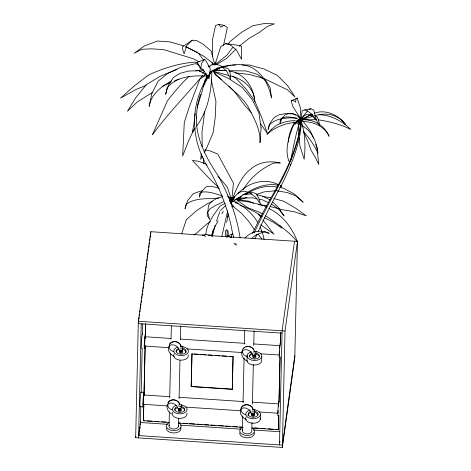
<?xml version="1.0" encoding="UTF-8"?>
<svg xmlns="http://www.w3.org/2000/svg" width="471" height="471" viewBox="0 0 471 471"><rect width="100%" height="100%" fill="white"/><g stroke="black" fill="none" stroke-linecap="round" stroke-linejoin="round"><path stroke-width="0.71" d="M145.245 338.543L145.121 336.753L144.509 346.073L168.712 347.675M207.988 235.494L297.466 241.423L294.781 357.866L282.353 447.45L135.666 437.724L138.35 321.287L150.785 231.703L204.326 235.253M138.598 437.918L141.229 323.812M140.823 407.068L140.47 422.511L167.605 424.312M141.165 392.361L142.183 348.234M142.501 334.263L142.742 323.966M169.071 422.463L143.402 420.762L143.79 403.882M143.996 395.081L145.127 345.92M145.333 337.118L145.639 323.907M143.402 420.762L143.785 405.172M144.002 395.634L145.156 345.743M145.356 336.936L145.663 323.73M150.732 234.028L150.785 231.703M169.054 425.813L169.372 411.872M169.695 397.93L170.726 353.173M171.05 339.232L171.356 326.026M178.438 426.438L178.627 418.366M179.08 398.554L179.963 360.403M180.434 339.856L180.758 325.914M191.202 386.609L191.98 353.827L191.202 386.609L232.274 389.334L232.433 383.359M232.274 389.334L233.051 356.553L229.383 356.312M232.468 381.91L233.051 356.553M242.394 430.677L242.736 415.999M243.036 402.793L244.072 358.037M244.39 344.095L244.714 330.153M247.104 355.493L246.998 360.062A7.359 4.504 1.3 0 0 253.71 365.025A7.359 4.504 1.3 0 0 261.664 361.033L261.77 356.47M251.985 422.493L251.785 431.301A4.71 2.885 1.3 0 1 246.08 433.791A4.71 2.885 1.3 0 1 242.659 429.946M252.409 404.147L253.321 364.53M253.763 345.449L254.099 330.777M260.322 419.255L260.428 414.686M251.95 427.956L278.355 429.705L278.673 415.763M278.962 403.294L280.027 357.065M280.316 344.595L280.586 332.856M278.355 429.705L278.702 415.587M279.02 401.645L280.051 356.888M280.375 342.947L280.61 332.673M279.474 444.924L282.105 330.819L294.534 241.229M282.353 447.45L285.037 331.013L297.466 241.423M278.096 410.382L278.114 413.238L259.044 411.972M225.797 236.701L225.503 230.925M228.07 236.489L228.229 232.497L227.799 230.437M204.308 111.662L204.09 116.731L201.977 132.145L202.218 146.628M231.738 200.163L231.832 198.061L233.793 198.214M279.497 350.977L279.527 355.016M212.109 64.88L212.221 62.684M212.527 56.82L212.48 39.735L215.6 25.458L218.874 24.427L224.114 25.316L227.375 27.459L223.572 45.34M226.869 237.461L227.187 231.891L226.869 229.495L225.762 230.731M290.383 165.504L290.472 164.085M290.689 160.546C293.533 146.393 296.094 132.027 300.898 118.356L303 117.744M203.713 158.362L203.395 162.619L204.02 163.849M231.932 198.338L233.422 183.137L217.802 154.117L210.39 151.032L205.238 149.825L204.52 152.675M279.674 348.564L279.986 346.014M278.332 406.785L278.644 404.236M194.7 116.773C195.559 100.305 201.853 84.444 211.497 71.168M195.194 113.593L194.07 123.361L192.333 132.439L195.394 127.865M201.352 153.734L200.658 159.416L202.294 156.284M231.602 197.779L230.737 203.431M138.704 320.704L138.297 323.618L282.047 333.144M138.904 319.244L139.21 317.06M139.41 315.605L139.61 314.145M139.916 311.961L140.117 310.507M140.317 309.047L140.623 306.862M140.823 305.408L141.029 303.948M141.229 302.494L141.53 300.31M141.836 298.125L142.036 296.665M142.242 295.211L142.442 293.757M142.742 291.567L142.948 290.112M143.149 288.658L143.455 286.468M143.655 285.014L143.855 283.56M144.161 281.37L144.361 279.915M144.562 278.461L144.868 276.271M145.068 274.817L145.274 273.363M145.574 271.172L145.774 269.718M145.981 268.264L146.281 266.08M146.487 264.62L146.687 263.165M146.987 260.981L147.193 259.521M147.394 258.067L147.7 255.883M147.9 254.422L148.1 252.968M148.306 251.508L148.606 249.324M148.807 247.87L149.113 245.685M149.313 244.225L149.519 242.771M149.819 240.587L150.019 239.127M150.225 237.672L150.526 235.488M135.666 437.724L135.866 436.27M140.576 421.751L138.657 435.593L282.406 445.119L294.834 355.534M138.904 435.734L139.204 433.55M139.41 432.095L139.61 430.635M139.81 429.181L140.117 426.997M140.417 424.813L140.623 423.352M182.854 346.256L182.112 351.602A1.696 1.036 1.3 0 1 179.845 351.843L178.403 347.963A7.1 4.875 44.4 0 0 168.689 346.791A7.1 4.875 44.4 0 0 174.352 356.465M181.512 404.477L180.77 409.823A1.696 1.036 1.3 0 1 178.503 410.064L177.061 406.185A7.1 4.875 44.4 0 0 167.629 404.524A7.1 4.875 44.4 0 0 171.644 414.044M256.195 351.119L255.453 356.465A1.696 1.036 1.3 0 1 253.192 356.706L251.744 352.826A7.1 4.875 44.4 0 0 242.035 351.654A7.1 4.875 44.4 0 0 247.699 361.328M254.852 409.334L254.11 414.686A1.696 1.036 1.3 0 1 251.85 414.922L250.401 411.042A7.1 4.875 44.4 0 0 240.693 409.87A7.1 4.875 44.4 0 0 246.357 419.549M279.774 442.74L279.98 441.286M230.29 202.312L230.613 200.263L229.442 201.117M144.762 345.137L144.509 346.073M143.419 403.359L143.166 404.295L143.779 394.969L169.519 396.67M226.692 222.353L228.229 213.763M212.009 236.477L213.263 229.395M231.803 201.464L230.519 202.118L231.496 197.278M212.409 236.171L215.206 225.185M221.847 236.524L227.681 210.69M227.74 217.084L228.435 214.346M200.428 94.324L198.232 102.384L196.872 110.526L196.354 118.721L196.401 117.044C195.783 138.297 205.998 157.644 217.555 174.759C228.641 194.352 236.848 215.759 240.139 238.085M241.894 351.596L242.589 349.188L244.425 347.345C247.764 345.49 252.273 346.685 254.11 350.077M240.551 409.817L241.246 407.403L243.083 405.566C246.798 403.441 251.82 405.325 253.268 409.334M205.697 79.599L206.963 75.566M181.653 233.863L186.31 219.739L196.348 210.749L207.623 203.549L212.327 201.553M197.09 107.624L202.141 91.333L204.844 80.27L207.923 76.243M216.489 221.123L219.78 211.726M211.367 235.724L214.305 227.793L218.12 220.852M233.086 197.261C237.419 186.593 241.917 175.406 251.579 168.424C259.615 161.765 270.431 160.587 280.333 162.984L274.04 162.978C261.17 168.536 250.325 177.797 243.042 189.825M194.064 129.213L188.512 141.029L182.666 156.072L184.285 122.413L189.283 106.888L199.775 79.293L204.92 75.495M203.443 86.393L207.264 78.628L211.879 71.062C211.544 90.302 208.382 110.397 196.542 126.151M204.249 152.522L207.187 146.881L213.133 132.71L215.253 117.297L215.936 101.365L211.22 79.876M221.894 213.799L223.266 211.214M229.93 201.529L230.613 200.263M294.663 122.266C291.178 128.224 288.47 135.106 288.458 142.042M169.489 344.684C171.55 340.127 179.21 340.857 180.823 345.437M168.147 402.905C170.208 398.342 177.867 399.078 179.48 403.659M241.488 407.768C243.548 403.205 251.214 403.941 252.821 408.522M300.127 119.557L300.898 118.356L308.293 119.828L316.247 119.652M307.681 110.82L300.945 118.822L302.211 110.85L304.743 109.884L310.913 108.807L313.786 110.079L316.329 119.705L312.09 114.376L307.616 111.156L304.743 109.884M214.028 64.933L216.107 62.048M228.358 43.933L230.531 41.095L241.747 32.181L252.621 25.781L264.296 23.55L274.41 23.856L267.451 26.388L259.704 32.152L248.835 38.557L239.297 46.129M209.242 74.518L211.444 71.639M204.467 59.634L201.765 62.996L200.493 68.878L198.173 64.303L196.401 62.572L204.467 59.634L205.486 60.011L210.331 68.896L209.036 78.857L204.067 71.186L200.34 67.1M202.665 75.513C185.974 95.266 167.817 113.823 152.48 134.706L167.335 100.965A95.548 27.012 -59.9 0 1 189.171 76.255M202.736 73.105L204.179 71.445M230.519 202.118L234.799 197.308M169.248 344.325L171.085 342.482C174.794 340.362 179.822 342.24 181.27 346.25M167.906 402.546L169.743 400.703C173.452 398.578 178.48 400.462 179.928 404.471M192.115 40.241L186.722 45.61L184.108 53.912L182.454 48.56L182.53 46.864L192.115 40.241L196.513 40.471L202.93 44.091L211.108 50.962L214.882 64.868L226.987 55.136L232.115 48.172L233.339 47.424M236.101 48.978L226.486 58.539L215.901 64.845M220.534 210.543L225.75 205.415M243.442 348.463L244.396 347.563M296.659 122.272L293.48 125.204C288.947 136.884 284.037 149.972 289.377 162.23M297.719 121.294L300.898 118.356L301.187 118.61A118.097 41.736 -55.4 0 1 300.763 126.899M238.126 193.563C247.999 182.583 265.161 177.485 278.602 184.85M297.183 98.074L295.859 99.198L295.764 102.178L293.203 100.417L291.219 100.812L292.732 106.328L300.068 117.874L300.804 109.101L297.183 98.074L291.219 100.812M232.751 233.675L231.426 234.805L231.338 237.784L228.771 236.024L226.786 236.418L232.751 233.675L233.651 237.331M208.836 66.911L211.026 65.057L216.807 64.28L221.658 66.293L226.963 71.663L230.596 79.399L230.125 72.923L228.765 69.131L223.913 67.117L218.132 67.895L209.636 72.222M244.896 238.191C251.014 231.391 260.94 229.03 269.171 233.339L265.214 231.973L261.24 232.809L255.529 235.253L251.644 238.385M193.928 234.97L196.919 232.886L206.952 223.89L210.513 221.617M244.384 194.529L246.751 192.922M247.929 192.115C256.783 186.61 268.252 183.007 278.585 185.286M240.828 197.944L237.213 200.387L247.669 207.605L260.016 212.515L262.535 213.993M245.644 194.682C254.846 188.259 266.48 184.638 277.631 187.181M296.536 121.094L300.898 118.356L302.629 120.605M225.668 43.662L230.136 44.739L236.542 50.191L241.552 59.393L241.488 46.252L237.013 45.169L225.668 43.662L220.769 46.664L214.882 64.868L203.66 56.114L186.928 47.094L185.462 47.018M152.769 92.304L137.579 101.683L127.441 111.238L135.813 97.615L146.31 84.692L160.005 76.361L177.102 69.349M162.101 86.623L163.349 85.863M224.114 25.316L220.828 27.177L218.874 24.427M225.197 203.284L220.069 205.945C213.946 214.611 206.274 224.049 205.821 235.005M234.37 200.151L241.429 196.542M223.472 201.676L215.588 205.468L210.219 208.618L207.317 212.562L207.246 215.594L209.701 219.486L207.764 212.456L208.482 205.521L211.385 201.57L216.754 198.426L222.3 196.807M231.72 206.851L233.598 205.957M171.479 81.012C161.453 86.27 150.926 94.477 149.148 106.369L151.88 93.405L158.191 81.094L167.747 73.417L180.258 67.547L195.23 63.703L198.715 64.556M163.973 85.486L170.508 82.684M174.429 81L179.009 79.04M146.24 85.339L136.148 89.402L120.535 98.168L134.129 86.052L148.418 75.107A91.303 47.247 -31.1 0 1 195.3 62.119L197.325 62.737M204.314 74.306L206.31 73.523M309.011 109.525L310.913 108.807M312.149 114.064L310.089 114.8L302.429 119.41L312.196 116.525M314.216 113.323C325.808 108.754 338.849 115.26 345.761 124.874C339.32 114.895 325.708 111.833 314.922 115.789M256.501 194.452L264.001 191.897L275.27 190.767M246.886 197.52L237.213 200.387L250.719 202.23L263.937 205.597L266.456 207.075M234.476 196.931L230.396 198.114L234.022 198.108M245.626 346.903C248.759 345.732 252.962 346.992 254.163 350.3M296.518 121.33C309.365 116.472 324.089 123.773 329.117 136.313C323.683 124.797 310.124 120.264 298.131 121.859M229.76 200.14L233.251 199.292L228.476 197.626M236.548 199.351L239.992 198.526M199.486 71.409L203.655 70.45M195.765 70.915L203.507 69.431M220.987 66.635L231.155 65.398M242.689 194.811L251.802 193.84M202.595 191.02L200.393 191.191L193.24 193.711L187.611 200.681L184.997 208.73L186.092 204.379C195.471 197.296 207.852 199.274 218.821 197.979M212.527 70.691L223.354 70.309L226.221 70.703M232.609 65.222L235.494 65.169M241.994 65.063L249.206 64.939L264.266 69.072L277.248 75.348L287.604 85.634L294.993 96.973L287.51 89.843L264.048 78.522L248.988 74.389L235.317 72.881M237.643 198.103L252.721 197.879L257.007 198.756M236.089 199.404L248.853 201.17L253.475 203.384M312.779 115.095L310.707 114.995L300.822 119.758L303.601 116.337L306.15 114.624L309.6 114.789L312.803 116.737L316.653 120.482L319.768 125.775L318.69 120.647L317.366 117.108L314.693 115.483M222.477 70.414L213.981 70.008C225.986 65.834 239.315 61.46 251.502 67.483C262.871 73.588 269.088 85.557 271.49 97.838L270.136 87.818L266.003 80.7L257.154 74.235L245.797 70.921L228.847 70.721M223.89 70.485L226.015 70.585M138.35 321.287L285.037 331.013M145.192 336.747L170.861 338.449M180.393 339.085L244.938 343.359M253.739 343.948L280.139 345.696M187.046 348.893L242.053 352.538M260.386 353.756L279.456 355.016M194.182 353.974L198.579 354.269M200.781 354.41L205.915 354.751M208.111 354.898L212.515 355.193M215.447 355.387L219.851 355.676M222.047 355.823L226.451 356.111M191.956 354.009L233.027 356.73M191.226 386.432L232.297 389.152M141.106 392.155L144.038 392.349M179.051 397.3L243.595 401.58M252.397 402.163L278.067 403.865M143.166 404.295L167.37 405.896M185.704 407.115L240.71 410.759M140.04 406.72L142.972 406.915M143.425 420.579L144.897 420.68M147.093 420.827L152.227 421.162M154.429 421.31L158.827 421.604M161.765 421.798L166.163 422.087M178.633 422.917L180.099 423.011M183.031 423.205L187.434 423.5M189.636 423.647L194.77 423.982M196.966 424.13L202.1 424.471M204.302 424.618L208.7 424.907M210.902 425.054L216.036 425.395M218.238 425.543L223.372 425.878M225.574 426.025L229.972 426.32M232.904 426.514L237.307 426.803M239.509 426.95L242.441 427.144M254.175 427.921L258.573 428.216M260.775 428.363L265.179 428.651M268.111 428.845L273.245 429.187M275.447 429.334L278.379 429.528M178.609 423.093L243.148 427.374M180.805 425.189L240.946 429.175M253.416 429.999L279.821 431.748M296.659 118.021C287.304 117.65 275.812 117.673 269.118 125.262L268.093 129.443L270.148 123.019L274.175 117.45L279.173 114.818L285.703 113.552L293.515 113.711L295.976 115.26M299.485 118.245L300.898 118.356L300.922 120.529M229.094 71.097C244.108 72.711 254.216 87.535 254.734 101.942C254.917 88.507 242.553 78.339 230.231 75.878M318.967 114.694C331.066 115.101 341.958 120.888 350.465 129.26C340.451 124.291 329.359 121.465 318.325 119.822M262.318 196.495L270.66 197.679M258.285 204.579L266.621 205.756M279.733 187.529L283.23 188.1L294.116 193.887L303.183 202.2L295.87 195.859L287.18 192.533L278.073 191.038M256.801 194.864L261.799 195.889L270.042 199.816M259.15 199.198L262.718 199.928L268.423 202.648M228.841 75.537L212.486 70.915M274.081 198.603L283.66 201.199L295.523 208.111L306.309 215.865L294.652 211.838L281.711 209.577L270.077 206.428M235.117 202.624L238.62 203.584M183.684 45.822L169.978 41.89L157.473 41.024L144.603 45.84L134.158 53.252L141.871 49.308L151.332 48.813L163.837 49.679L193.275 58.722L199.086 61.795M280.522 185.862L281.811 186.245L280.528 185.686M217.249 67.971L219.321 68.595M208.129 66.034L210.154 66.652M216.118 69.084L217.502 69.514M218.891 69.938L220.976 70.573M237.072 198.627L238.403 199.056M235.806 201.835L237.166 202.277M239.922 205.38L244.796 206.957L254.04 211.385L261.911 216.366M294.493 122.242L299.432 124.285M219.298 188.624L216.801 187.535L210.672 186.21L206.133 186.852L201.676 191.244L199.363 197.196L199.427 193.658L201.076 192.268C208.253 190.849 215.565 193.881 222.371 195.889M185.645 46.759L197.396 52.358M230.46 199.957C241.705 204.432 251.614 211.909 257.719 222.5M264.361 217.749L273.045 222.053L281.905 228.111L279.703 225.415M232.586 76.19L235.123 77.521L245.067 87.836L254.658 100.659L261.358 116.584L267.546 133.67L260.386 123.543M268.982 208.553C283.112 215.282 292.208 228.135 297.802 242.388C288.97 231.614 277.236 223.466 265.691 215.836M302.441 125.975C312.226 131.279 316.842 142.513 317.949 153.146C314.357 145.198 309.164 137.956 303.424 131.421M260.822 224.797L273.91 234.217L262.877 219.969M297.819 116.419L300.898 118.356A118.097 40.006 -54.6 0 1 276.294 190.078A256.883 87.023 -54.6 0 0 254.399 232.421M271.59 204.161L278.697 209.077L284.095 215.983L278.284 207.275L272.703 202.03M227.858 196.107L232.503 199.445M276.294 190.078L278.131 191.409A256.883 90.785 -55.4 0 0 258.149 231.638M221.882 79.834L215.477 75.042L213.233 70.444M233.816 243.295L236.33 245.22L235.747 243.195M230.831 200.034L231.926 200.923M205.427 236.66L204.314 235.741L202.118 235.141L206.216 234.517L211.367 235.288A46.711 12.205 57.2 0 1 212.409 235.936M218.12 186.905C208.93 178.692 200.834 169.348 192.421 160.44L198.256 161.223L205.733 163.908A70.067 11.322 54.7 0 1 207.134 165.162M228.859 86.058L235.317 92.763L244.908 105.586L251.208 112.445M258.049 233.999L261.882 239.221M293.875 121.983L295.588 124.156M303.495 121.73L310.636 131.45L313.427 138.097M258.249 213.822L260.775 217.178M198.479 53.235L203.619 60.076M254.375 229.554L248.417 220.94L241.382 213.216L233.551 206.675L230.819 202.548M227.793 196.166L228.959 197.955M197.755 63.473L199.404 66.081M303.713 131.874L307.975 141.706L310.913 149.931L315.329 157.338L318.808 164.485L316.924 147.659L315.7 144.226M260.169 226.716L263.177 235.465L264.096 239.492M230.819 197.738L227.44 187.34A70.067 11.322 54.7 0 0 218.026 176.284M232.739 234.505C228.841 210.455 219.757 187.44 207.34 166.546C198.709 152.115 193.887 135.312 194.653 118.445M143.849 394.969L143.891 395.287M298.932 134.241L298.184 125.892L300.851 120.028C305.143 132.675 305.685 146.069 304.166 159.251L299.921 145.986L299.226 137.632M300.898 118.356A118.097 40.006 -54.6 0 1 274.911 190.973A256.883 87.023 -54.6 0 0 252.427 233.469M301.187 118.61A118.097 41.736 -55.4 0 1 278.131 191.409M254.941 238.927A256.883 90.785 -55.4 0 1 256.978 234.27M300.498 129.036A118.097 41.736 -55.4 0 1 300.31 130.367M278.167 415.357A7.359 0.412 -86.2 0 1 277.984 409.546A7.359 0.412 -86.2 0 1 278.991 401.292M144.88 345.873A7.359 0.412 -86.2 0 1 144.214 346.833A7.359 0.412 -86.2 0 1 144.927 336A7.359 0.412 -86.2 0 1 145.468 336.93M141.488 348.499A7.359 0.412 -86.2 0 1 141.506 341.228A7.359 0.412 -86.2 0 1 142.448 333.933M140.146 406.72A7.359 0.412 -86.2 0 1 140.228 398.49A7.359 0.412 -86.2 0 1 141.176 392.643M143.537 404.094A7.359 0.412 -86.2 0 1 142.872 405.054A7.359 0.412 -86.2 0 1 143.584 394.221A7.359 0.412 -86.2 0 1 144.126 395.151M279.509 357.142A7.359 0.412 -86.2 0 1 279.327 351.325A7.359 0.412 -86.2 0 1 280.333 343.071M180.935 427.762A7.359 4.504 1.3 0 1 174.035 432.961A7.359 4.504 1.3 0 1 166.357 427.968M178.462 422.734A7.359 4.504 1.3 0 1 179.115 429.287A7.359 4.504 1.3 0 1 168.406 429.146A7.359 4.504 1.3 0 1 169.001 422.617M254.281 432.625A7.359 4.504 1.3 0 1 247.375 437.818A7.359 4.504 1.3 0 1 239.704 432.831M252.715 428.163A7.359 4.504 1.3 0 1 251.838 434.498A7.359 4.504 1.3 0 1 241.464 433.809A7.359 4.504 1.3 0 1 242.341 427.474M178.385 425.684A4.71 2.885 1.3 0 1 173.346 428.993A4.71 2.885 1.3 0 1 169.313 425.083M180.428 346.627A7.359 4.504 1.3 0 1 188.088 352.626A7.359 4.504 1.3 0 1 176.219 354.422A7.359 4.504 1.3 0 1 177.967 346.997M188.235 354.993A7.359 4.504 1.3 0 1 180.369 360.162A7.359 4.504 1.3 0 1 174.064 354.057M176.083 351.931A5.004 3.062 1.3 0 1 178.939 349.458M182.766 349.405A5.004 3.062 1.3 0 1 186.057 352.591M181.594 350.283A1.472 0.901 1.3 0 1 182.301 351.654A1.472 0.901 1.3 0 1 179.969 351.684A1.472 0.901 1.3 0 1 180.47 350.294M180.21 348.093A5.004 3.062 1.3 0 1 185.933 351.972A5.004 3.062 1.3 0 1 177.885 353.427A5.004 3.062 1.3 0 1 178.968 348.316M182.518 352.125A1.472 0.901 1.3 0 1 180.946 353.156A1.472 0.901 1.3 0 1 179.681 351.937M173.381 351.56A5.888 4.645 7.9 0 1 169.366 345.584M180.646 346.108A6.188 4.881 7.9 0 1 180.858 346.485M181.582 350.583A0.883 0.542 1.3 0 1 181.706 351.413A0.883 0.542 1.3 0 1 180.358 351.319A0.883 0.542 1.3 0 1 180.699 350.524M252.432 409.705A7.359 4.504 1.3 0 1 260.086 415.705A7.359 4.504 1.3 0 1 248.217 417.506A7.359 4.504 1.3 0 1 249.966 410.082M260.233 418.077A7.359 4.504 1.3 0 1 252.368 423.246A7.359 4.504 1.3 0 1 246.068 417.135M248.14 415.811A5.004 3.062 1.3 0 1 250.943 412.537M254.77 412.484A5.004 3.062 1.3 0 1 257.996 414.874M253.592 413.361A1.472 0.901 1.3 0 1 254.222 414.798A1.472 0.901 1.3 0 1 253.327 416.234A1.472 0.901 1.3 0 1 251.685 415.016M254.222 414.798A1.472 0.901 1.3 0 1 251.82 414.633A1.472 0.901 1.3 0 1 252.833 413.308M252.215 411.171A5.004 3.062 1.3 0 1 257.931 415.057A5.004 3.062 1.3 0 1 249.889 416.505A5.004 3.062 1.3 0 1 250.966 411.401M245.379 414.645A5.888 4.645 7.9 0 1 241.134 409.858M252.644 409.193A6.188 4.881 7.9 0 1 252.856 409.57M253.581 413.668A0.883 0.542 1.3 0 1 253.704 414.492A0.883 0.542 1.3 0 1 252.356 414.403A0.883 0.542 1.3 0 1 252.703 413.609M178.456 404.889A7.359 4.504 1.3 0 1 186.869 410.594A7.359 4.504 1.3 0 1 175.035 412.731A7.359 4.504 1.3 0 1 176.625 405.219M186.893 413.214A7.359 4.504 1.3 0 1 179.027 418.383A7.359 4.504 1.3 0 1 172.722 412.278M174.741 410.153A5.004 3.062 1.3 0 1 177.596 407.68M181.423 407.627A5.004 3.062 1.3 0 1 184.714 410.812M178.868 406.314A5.004 3.062 1.3 0 1 184.685 409.935A5.004 3.062 1.3 0 1 177.261 411.96A5.004 3.062 1.3 0 1 176.525 406.95M181.058 410.117A1.472 0.901 1.3 0 1 180.464 411.271A1.472 0.901 1.3 0 1 178.521 410.983A1.472 0.901 1.3 0 1 178.774 409.782M172.039 409.782A5.888 4.645 7.9 0 1 168.023 403.8M179.298 404.33A6.188 4.881 7.9 0 1 179.516 404.707M180.24 408.804A0.883 0.542 1.3 0 1 180.411 409.593A0.883 0.542 1.3 0 1 179.11 409.611A0.883 0.542 1.3 0 1 179.163 408.816M253.775 351.484A7.359 4.504 1.3 0 1 261.429 357.489A7.359 4.504 1.3 0 1 249.559 359.285A7.359 4.504 1.3 0 1 251.308 351.861M249.424 356.794A5.004 3.062 1.3 0 1 252.285 354.322M256.112 354.269A5.004 3.062 1.3 0 1 259.338 356.653M253.557 352.956A5.004 3.062 1.3 0 1 259.274 356.835A5.004 3.062 1.3 0 1 251.231 358.29A5.004 3.062 1.3 0 1 252.309 353.179M255.535 356.559A1.472 0.901 1.3 0 1 255.453 357.772A1.472 0.901 1.3 0 1 253.469 357.801A1.472 0.901 1.3 0 1 253.204 356.588M247.728 356.629A5.888 4.645 7.9 0 1 242.706 350.442M253.987 350.972A6.188 4.881 7.9 0 1 254.199 351.348M255.094 355.54A0.883 0.542 1.3 0 1 254.575 356.417A0.883 0.542 1.3 0 1 253.586 355.687M254.046 355.387A0.883 0.542 1.3 0 1 254.717 355.375M261.087 127.859L259.992 142.737C260.875 129.295 253.569 117.668 247.805 106.11C238.62 92.228 223.807 84.009 213.245 71.333L228.877 78.663L242.453 87.612L252.25 99.593L258.873 112.699L261.087 127.859M280.286 120.217L280.004 123.614L281.793 118.774L284.979 115.03L288.187 113.729L292.409 113.852L297.489 115.389L301.146 120.264C295.134 117.921 287.799 115.307 281.593 118.268L280.286 120.217M167.081 88.154L165.651 94.33L168.282 85.333L173.487 77.45L180.063 73.341L188.647 71.056L198.909 70.685L208.794 76.119C194.541 75.336 176.472 75.59 167.081 88.154M234.899 196.378L230.631 202.883L245.656 193.31L251.049 192.127L256.13 193.64L258.449 197.467L260.445 203.819L255.441 197.031L249.365 192.657L244.29 191.144L238.897 192.327L234.899 196.378M271.184 129.637L266.957 134.335C276.071 126.157 288.611 121.812 300.822 122.272L294.298 120.629A32.234 25.617 -17.4 0 0 276.159 125.527L271.184 129.637M180.581 350.989A0.883 0.542 1.3 0 0 181.965 350.612A0.883 0.542 1.3 0 0 180.711 350.059A0.883 0.542 1.3 0 0 180.581 350.989M252.586 414.074A0.883 0.542 1.3 0 0 253.969 413.691A0.883 0.542 1.3 0 0 252.715 413.144A0.883 0.542 1.3 0 0 252.586 414.074M178.909 410.064A1.472 0.901 1.3 0 0 181.217 409.434A1.472 0.901 1.3 0 0 179.127 408.516A1.472 0.901 1.3 0 0 178.909 410.064M179.239 409.211A0.883 0.542 1.3 0 0 180.623 408.834A0.883 0.542 1.3 0 0 179.369 408.28A0.883 0.542 1.3 0 0 179.239 409.211M253.598 356.712A1.472 0.901 1.3 0 0 255.906 356.082A1.472 0.901 1.3 0 0 253.81 355.158A1.472 0.901 1.3 0 0 253.598 356.712M253.928 355.852A0.883 0.542 1.3 0 0 255.311 355.475A0.883 0.542 1.3 0 0 254.057 354.922A0.883 0.542 1.3 0 0 253.928 355.852"/></g></svg>
